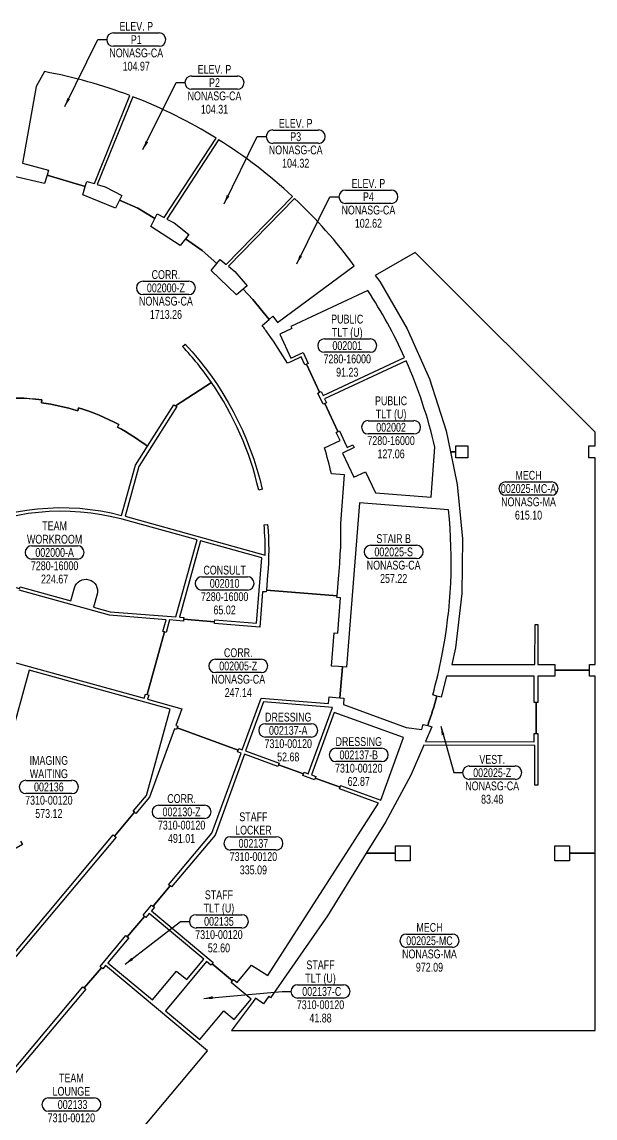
# Model space of a CAD drawing. Extents: x -1933 to 1606, y 4783 to 7375.
# Drawn here: x 829 to 1606, y 5889 to 7375 of the extents above; entities that cross this region are included whole.
import ezdxf
from ezdxf.enums import TextEntityAlignment as Align

# ---------------------------------------------------------------- set-up
doc = ezdxf.new("R2010")
doc.units = 0
doc.header["$LTSCALE"] = 48
doc.header["$MEASUREMENT"] = 0
doc.layers.get('0').update_dxf_attribs({"linetype": 'CONTINUOUS'})
for name, color, linetype in [('AREA', 3, 'CONTINUOUS'), ('AREA2', 1, 'CONTINUOUS'), ('COSTC', 6, 'CONTINUOUS'), ('PLINE2', 5, 'CONTINUOUS'), ('ROOMNA', 4, 'CONTINUOUS'), ('ROOMNO', 4, 'CONTINUOUS'), ('ROOMOV', 4, 'CONTINUOUS')]:
    doc.layers.add(name, color=color, linetype=linetype)
doc.dimstyles.get("Standard").update_dxf_attribs({"dimtxt": 0.18, "dimasz": 12, "dimexe": 0.18, "dimexo": 0.0625, "dimgap": 0.09, "dimtad": 0, "dimtih": 1, "dimtoh": 1, "dimdec": 4, "dimzin": 0, "dimtxsty": 'STANDARD', "dimcen": 0.09, "dimazin": 3, "dimtfac": 1, "dimtdec": 4, "dimtofl": 0, "dimtmove": 0, "dimatfit": 3, "dimtolj": 1, "dimtzin": 0})

# ---------------------------------------------------------------- blocks, each defined once
blk = doc.blocks.new('ROOM')
at = {"layer": 'ROOMOV'}
for p, q in [((-31, 9), (31, 9)), ((31, -9), (-31, -9))]:
    blk.add_line(p, q, dxfattribs=at)
for centre, start, end in [((-31, 0), 90, 270), ((31, 0), 270, 90)]:
    blk.add_arc(centre, 9.04, start, end, dxfattribs=at)
at = {"width": 0.75, "flags": 1}
for tag, p in [('FLFIN', (-60, -36)), ('ICRA', (60, -36)), ('FLCOND', (-60, -60)), ('FLTYPE', (-60, -48)), ('USER1', (60, -48)), ('USER2', (60, -60)), ('WLFIN', (-60, -72)), ('SITE', (-24, -72)), ('UCODE', (24, -72)), ('USER3', (60, -72)), ('WLTYPE', (-60, -84)), ('BLDG', (-24, -84)), ('UDESC', (24, -84)), ('USER4', (60, -84)), ('WLCOND', (-60, -96)), ('FLR', (-24, -96)), ('FCODE', (24, -96)), ('USER5', (60, -96)), ('CLTYPE', (-60, -120)), ('CLFIN', (-60, -108)), ('COSTCD', (-24, -108)), ('DEPTD', (-24, -120)), ('DIVISION', (24, -120)), ('FDESC', (24, -108)), ('USER6', (60, -108)), ('USER7', (60, -120)), ('CLCOND', (-60, -132)), ('RDES', (-24, -132)), ('CONTACT', (24, -132)), ('USER8', (60, -132)), ('CLHT', (-60, -144)), ('CHDATE', (-24, -144)), ('OCCUP', (24, -144)), ('BLOCK', (60, -144)), ('BASE', (-60, -156)), ('CBACK', (-24, -156)), ('PRCONTACT', (24, -156)), ('BLOCK2', (60, -156))]:
    blk.add_attdef(tag, text='', height=6, dxfattribs=at).set_placement(p, align=Align.MIDDLE_CENTER)
at = {"layer": 'AREA', "width": 0.75}
blk.add_attdef('AREA', text='', height=12, dxfattribs=at).set_placement((0, -36), align=Align.MIDDLE_CENTER)
at = {"layer": 'AREA2', "width": 0.75}
blk.add_attdef('AREA2', text='', height=12, dxfattribs=at).set_placement((0, -36), align=Align.MIDDLE_CENTER)
at = {"layer": 'COSTC', "width": 0.75}
blk.add_attdef('COSTC', text='', height=12, dxfattribs=at).set_placement((0, -18), align=Align.MIDDLE_CENTER)
at = {"layer": 'ROOMNA', "width": 0.75}
for tag, p in [('RMNAA', (0, 54)), ('RMNAB', (0, 36)), ('RMNAC', (0, 18))]:
    blk.add_attdef(tag, text='', height=12, dxfattribs=at).set_placement(p, align=Align.MIDDLE_CENTER)
at = {"layer": 'ROOMNO', "width": 0.75}
blk.add_attdef('RMNU', text='', height=12, dxfattribs=at).set_placement((0, 0), align=Align.MIDDLE_CENTER)

msp = doc.modelspace()

# ---------------------------------------------------------------- linework, layer by layer
at = {"layer": 'PLINE2', "color": 6}
for points in [[(975.7, 7275.1, 0.044736), (859.8, 7307.5), (848.5, 7287.3), (830.2, 7183.3), (865.5, 7174.1), (863.5, 7167.2), (915.2, 7151.9), (917.3, 7158.8), (927.5, 7155.8)], [(1092.3, 7217.5, 0.046853), (979.5, 7273.6), (931.3, 7154.7), (942, 7151.5), (964.8, 7139.6), (961.5, 7133.3), (986.2, 7122.4), (1009.4, 7108.3), (1012.6, 7114.6), (1022, 7109.7)], [(1095.7, 7215.3), (1025.6, 7107.8), (1035.5, 7102.7), (1055.5, 7086.6), (1051.1, 7081.1), (1073.7, 7065.2), (1093.3, 7047.4), (1097.7, 7052.9), (1106, 7046.3), (1195.7, 7138.5, 0.046853)], [(1198.6, 7135.8), (1109.1, 7043.8), (1117.8, 7036.8), (1134.4, 7017.2), (1129, 7012.6), (1142.3, 6998.8), (1164.3, 6971.7), (1169.4, 6976), (1175.7, 6967.5), (1279.6, 7044.4, 0.045393)], [(1297.9, 7011), (1193.6, 6962.3), (1194.9, 6959.5), (1178.6, 6951.9), (1193.8, 6919.2), (1210.2, 6926.8), (1217, 6912.1), (1214.8, 6911.1), (1232.6, 6873), (1234.8, 6874), (1237.3, 6868.6), (1347.7, 6920.1, 0.038922)], [(1349.7, 6915.6), (1239.4, 6864.2), (1241.9, 6858.8), (1239.7, 6857.7), (1257.4, 6819.7), (1259.7, 6820.7), (1266.5, 6806), (1270.1, 6798.3), (1277.7, 6801.8), (1279.5, 6798), (1263.7, 6790.6), (1278.9, 6757.9), (1294.7, 6765.3), (1308.1, 6736.7), (1383.6, 6730.8), (1388.9, 6798.6, 0.046376)], [(1407.3, 6713.6), (1286.5, 6723), (1268.9, 6500.5), (1263.5, 6500.9), (1260.2, 6459), (1265.6, 6458.6), (1264.9, 6450), (1349.9, 6418.8), (1370.9, 6416.2, 0.002607), (1373.2, 6422.9), (1379, 6421.2, 0.015446), (1391.6, 6461.3), (1385.8, 6462.9, 0.019981), (1398.3, 6515.3, 0.074048)], [(1066.6, 6672.9), (965.3, 6700.9, 0.182888), (742.7, 6678.9), (741.6, 6681.1), (729.2, 6636.5), (792.1, 6619.1), (791.4, 6616.7), (826.1, 6607.1), (826.8, 6609.5), (895.6, 6590.4), (900.4, 6607.9, -0.999717), (931.2, 6599.3), (926.4, 6581.9), (949, 6575.6), (1037.7, 6568.7)], [(1605.7, 6248.2), (1571.3, 6248.2), (1571.3, 6238.2), (1551.3, 6238.2), (1551.3, 6258.2), (1571.3, 6258.2), (1571.3, 6248.2), (1605.7, 6248.2), (1605.7, 6488.2), (1598.3, 6488.2), (1598.3, 6496.2), (1551.3, 6496.2), (1551.3, 6488.2), (1528.3, 6488.2), (1528.3, 6452.8), (1525.8, 6452.8), (1525.8, 6410.8), (1528.2, 6410.8), (1528.2, 6394.5), (1528.1, 6340.5), (1524.1, 6340.5), (1524.2, 6394.5), (1373.8, 6394.7), (1356, 6354.1), (1321.9, 6290.2), (1295.8, 6248.2), (1335.3, 6248.2), (1335.3, 6258.2), (1355.3, 6258.2), (1355.3, 6238.2), (1335.3, 6238.2), (1335.3, 6248.2), (1295.8, 6248.2), (1243.3, 6163.6), (1166.2, 6052.5), (1163.9, 6054.4), (1156.4, 6044.1), (1145.8, 6051.7, -0.004886), (1113.1, 6008.2), (1605.7, 6008.2)], [(1523.4, 6488.2), (1404.7, 6488.2), (1397.3, 6459.6), (1391.6, 6461.3, -0.015446), (1379, 6421.2), (1384.8, 6419.5), (1376, 6399.6), (1523.3, 6399.4), (1523.3, 6410.8), (1525.8, 6410.8), (1525.8, 6452.8), (1523.4, 6452.8)], [(1080.8, 5980.4), (942.7, 6096.3), (938.8, 6091.7), (937, 6093.2), (913.8, 6065.7), (915.7, 6064.1), (812.7, 5941.4), (708.6, 5881.3), (815.1, 5696.8), (852.1, 5718.2, 0.005557), (895.7, 5761.9), (874.4, 5779.8), (899, 5809.1), (921.4, 5790.3)]]:
    msp.add_lwpolyline(points, format="xyb", close=True, dxfattribs=at)
for points in [[(786.4, 6863.8, -0.057171), (856.4, 6862.6), (855.9, 6858.7, -0.041376), (904.9, 6848), (906.1, 6851.9, -0.048201), (960.7, 6829.2), (958.9, 6825.7, -0.039723), (999.4, 6799.8), (1035.1, 6856.1), (1037.2, 6854.8), (1086.2, 6886.1, 0.037224), (1046.9, 6935.1), (1050.4, 6938.4), (1050.4, 6938.4, -0.132529), (1154.8, 6741.6), (1150.1, 6740.5, 0.094837), (1086.2, 6886.1), (1037.2, 6854.8), (1039.2, 6853.5), (987.8, 6772.2), (969.1, 6704.9), (1158.8, 6652.4, 0.027287), (1157.3, 6693.5), (1162.1, 6693.9, -0.045218), (1162.1, 6625), (1160.6, 6604.8), (1256.3, 6597.3), (1258.5, 6625.4), (1258.5, 6625.4), (1258.5, 6625.4), (1258.9, 6629.1, 0.005383), (1259.8, 6639.4), (1260.1, 6642.8), (1261.1, 6660.3), (1261.2, 6661.5, 0.017705), (1261.2, 6695.3), (1266.3, 6761), (1248.5, 6762.4, 0.019222), (1239.2, 6797.9), (1260.3, 6807.8), (1255.2, 6818.6), (1257.4, 6819.7), (1239.7, 6857.7), (1237.5, 6856.7), (1230.4, 6872), (1232.6, 6873), (1214.8, 6911.1), (1212.6, 6910.1), (1207.5, 6920.9), (1193.5, 6914.4), (1189.1, 6912.3, 0.022615), (1163.2, 6951.9, -0.007941), (1154.8, 6963.7), (1164.3, 6971.7), (1142.3, 6998.8), (1129, 7012.6), (1119.9, 7004.9), (1085.8, 7038), (1093.3, 7047.4), (1073.7, 7065.2), (1051.1, 7081.1), (1043.7, 7071.8), (1003.8, 7097.7), (1009.4, 7108.3), (986.2, 7122.4), (961.5, 7133.3), (956, 7122.7), (911.9, 7140.6), (915.2, 7151.9), (863.5, 7167.2), (860.1, 7155.9), (817, 7166)], [(740.5, 6683.3, -0.180992), (964.4, 6706.2), (983.2, 6774.2), (999.4, 6799.8, 0.039723), (958.9, 6825.7), (960.7, 6829.2, 0.048201), (906.1, 6851.9), (904.9, 6848, 0.041376), (855.9, 6858.7), (856.4, 6862.6, 0.053703), (790.6, 6864.2)]]:
    msp.add_lwpolyline(points, format="xyb", dxfattribs=at)
for points in [[(1605.7, 6818.9), (1362.1, 7062.6), (1307.9, 7031.3), (1314, 7022.9), (1351.2, 6958.8), (1381.4, 6891.1), (1404.1, 6820.6), (1409.9, 6792.2), (1417.3, 6792.2), (1417.3, 6800.2), (1433.3, 6800.2), (1433.3, 6784.2), (1417.3, 6784.2), (1417.3, 6792.2), (1409.9, 6792.2), (1419.1, 6748), (1426.2, 6674.2), (1425.4, 6600.1), (1416.6, 6526.5), (1411.5, 6504.2), (1524.3, 6504.2), (1524.4, 6558.2), (1528.4, 6558.2), (1528.3, 6504.2), (1551.3, 6504.2), (1551.3, 6496.2), (1598.3, 6496.2), (1598.3, 6504.2), (1605.7, 6504.2), (1605.7, 6784.2), (1597.3, 6784.2), (1597.3, 6800.2), (1605.7, 6800.2)], [(1154.1, 6648.7), (1071.3, 6671.6), (1042.6, 6568.3), (1048.6, 6567.8), (1048.4, 6565.4), (1090.3, 6562.1), (1090.5, 6564.6), (1147.2, 6560.1)], [(1252.3, 6547), (1257.3, 6546.6), (1261.1, 6594.5), (1256.1, 6594.9), (1256.3, 6597.3), (1160.6, 6604.8), (1160.4, 6602.4), (1155.4, 6602.7), (1151.6, 6554.9), (1090.1, 6559.7), (1090.3, 6562.1), (1048.4, 6565.4), (1048.2, 6563), (1029.4, 6564.5), (1024.7, 6547.5), (1022.4, 6548.2), (998.8, 6463.4), (1001.2, 6462.7), (999.6, 6457), (1045.9, 6444.1), (1037.6, 6421.5), (1040.4, 6420.4), (1039.6, 6418.3), (1122.3, 6388.1), (1123.1, 6390.4), (1127.8, 6388.6), (1153.2, 6458.5), (1244.8, 6451.3), (1245.5, 6460.2), (1254.7, 6459.5), (1260.2, 6459), (1263.5, 6500.9), (1258, 6501.3), (1248.8, 6502)], [(1249.9, 6446), (1156.5, 6453.3), (1132.4, 6387), (1177.6, 6370.5), (1176.8, 6368.2), (1210.6, 6355.9), (1211.5, 6358.2), (1217.1, 6356.1)], [(1346.2, 6405), (1252.5, 6438.9), (1221.7, 6354.5), (1227.3, 6352.4), (1226.5, 6350.1), (1260.3, 6337.8), (1261.1, 6340.1), (1315.3, 6320.4)], [(1312.2, 6316.3), (1259.5, 6335.5), (1260.3, 6337.8), (1226.5, 6350.1), (1225.6, 6347.8), (1209.8, 6353.6), (1210.6, 6355.9), (1176.8, 6368.2), (1175.9, 6365.9), (1130.7, 6382.4), (1090.9, 6272.9), (1031.9, 6202.6), (1030, 6204.1), (1006.9, 6176.5), (1008.7, 6175), (1004.9, 6170.4), (1088.5, 6100.2), (1086.9, 6098.3), (1114.5, 6075.2), (1116.1, 6077.1), (1120.7, 6073.2), (1140.3, 6096.7), (1162.5, 6082.5)], [(1001.7, 6166.6), (997.1, 6161.1), (995.3, 6162.7), (972.1, 6135.1), (974, 6133.6), (945.8, 6100), (1006, 6049.5), (1038.8, 6088.5), (1052.6, 6077), (1075.7, 6104.6)], [(1112.9, 6073.3), (1114.5, 6075.2), (1086.9, 6098.3), (1085.4, 6096.5), (1079.5, 6101.4), (1023.6, 6034.8), (1070.2, 5995.7), (1103, 6034.7), (1116.7, 6023.2), (1139.9, 6050.7)]]:
    msp.add_lwpolyline(points, close=True, dxfattribs=at)
for points in [[(794.9, 6513.7), (834.2, 6502.8), (994.9, 6458.3), (996.5, 6464), (998.8, 6463.4), (1022.4, 6548.2), (1020, 6548.8), (1024.5, 6564.8), (948.1, 6570.8), (825.4, 6604.8)], [(798.9, 6089.4), (953.1, 6273.2), (954.9, 6271.6), (981.9, 6303.8), (980.1, 6305.3), (997.9, 6326.5), (1030.3, 6443.4), (839.3, 6496.3), (813.3, 6402.5)], [(809.6, 5945.2), (912, 6067.2), (913.8, 6065.7), (937, 6093.2), (935.1, 6094.8), (970.3, 6136.7), (972.1, 6135.1), (995.3, 6162.7), (993.4, 6164.3), (1005, 6178.1), (1006.9, 6176.5), (1030, 6204.1), (1028.1, 6205.7), (1086.6, 6275.3), (1126.1, 6384.1), (1121.4, 6385.8), (1122.3, 6388.1), (1039.6, 6418.3), (1038.7, 6415.9), (1035.9, 6416.9), (1002.2, 6324.1), (983.8, 6302.2), (981.9, 6303.8), (954.9, 6271.6), (956.8, 6270), (802.6, 6086.3)], [(827.6, 6264.5), (830, 6260.3), (696.9, 6183.4)]]:
    msp.add_lwpolyline(points, dxfattribs=at)

# ---------------------------------------------------------------- block references
at = {"layer": 'ROOMNO'}
ref = msp.add_blockref('ROOM', (984.2, 7350.9), dxfattribs=at)
ref.add_attrib('RMNU', 'P1', dxfattribs={"height": 12, "width": 0.75}).set_placement((984.2, 7350.9), align=Align.MIDDLE_CENTER)
ref.add_attrib('RMNAC', 'ELEV. P', dxfattribs={"layer": 'ROOMNA', "height": 12, "width": 0.75}).set_placement((984.2, 7368.9), align=Align.MIDDLE_CENTER)
ref.add_attrib('COSTC', 'NONASG-CA', dxfattribs={"layer": 'COSTC', "height": 12, "width": 0.75}).set_placement((984.2, 7332.9), align=Align.MIDDLE_CENTER)
ref.add_attrib('AREA2', '104.97', dxfattribs={"layer": 'AREA2', "height": 12, "width": 0.75}).set_placement((984.2, 7314.9), align=Align.MIDDLE_CENTER)
ref = msp.add_blockref('ROOM', (1090.2, 7292.6), dxfattribs=at)
ref.add_attrib('RMNU', 'P2', dxfattribs={"height": 12, "width": 0.75}).set_placement((1090.2, 7292.6), align=Align.MIDDLE_CENTER)
ref.add_attrib('RMNAC', 'ELEV. P', dxfattribs={"layer": 'ROOMNA', "height": 12, "width": 0.75}).set_placement((1090.2, 7310.6), align=Align.MIDDLE_CENTER)
ref.add_attrib('COSTC', 'NONASG-CA', dxfattribs={"layer": 'COSTC', "height": 12, "width": 0.75}).set_placement((1090.2, 7274.6), align=Align.MIDDLE_CENTER)
ref.add_attrib('AREA2', '104.31', dxfattribs={"layer": 'AREA2', "height": 12, "width": 0.75}).set_placement((1090.2, 7256.6), align=Align.MIDDLE_CENTER)
ref = msp.add_blockref('ROOM', (1200.2, 7219.4), dxfattribs=at)
ref.add_attrib('RMNU', 'P3', dxfattribs={"height": 12, "width": 0.75}).set_placement((1200.2, 7219.4), align=Align.MIDDLE_CENTER)
ref.add_attrib('RMNAC', 'ELEV. P', dxfattribs={"layer": 'ROOMNA', "height": 12, "width": 0.75}).set_placement((1200.2, 7237.4), align=Align.MIDDLE_CENTER)
ref.add_attrib('COSTC', 'NONASG-CA', dxfattribs={"layer": 'COSTC', "height": 12, "width": 0.75}).set_placement((1200.2, 7201.4), align=Align.MIDDLE_CENTER)
ref.add_attrib('AREA2', '104.32', dxfattribs={"layer": 'AREA2', "height": 12, "width": 0.75}).set_placement((1200.2, 7183.4), align=Align.MIDDLE_CENTER)
ref = msp.add_blockref('ROOM', (1298.7, 7138), dxfattribs=at)
ref.add_attrib('RMNU', 'P4', dxfattribs={"height": 12, "width": 0.75}).set_placement((1298.7, 7138), align=Align.MIDDLE_CENTER)
ref.add_attrib('RMNAC', 'ELEV. P', dxfattribs={"layer": 'ROOMNA', "height": 12, "width": 0.75}).set_placement((1298.7, 7156), align=Align.MIDDLE_CENTER)
ref.add_attrib('COSTC', 'NONASG-CA', dxfattribs={"layer": 'COSTC', "height": 12, "width": 0.75}).set_placement((1298.7, 7120), align=Align.MIDDLE_CENTER)
ref.add_attrib('AREA2', '102.62', dxfattribs={"layer": 'AREA2', "height": 12, "width": 0.75}).set_placement((1298.7, 7102), align=Align.MIDDLE_CENTER)
ref = msp.add_blockref('ROOM', (1024.4, 7014.5), dxfattribs=at)
ref.add_attrib('RMNU', '002000-Z', dxfattribs={"height": 12, "width": 0.75}).set_placement((1024.4, 7014.5), align=Align.MIDDLE_CENTER)
ref.add_attrib('RMNAC', 'CORR.', dxfattribs={"layer": 'ROOMNA', "height": 12, "width": 0.75}).set_placement((1024.4, 7032.5), align=Align.MIDDLE_CENTER)
ref.add_attrib('COSTC', 'NONASG-CA', dxfattribs={"layer": 'COSTC', "height": 12, "width": 0.75}).set_placement((1024.4, 6996.5), align=Align.MIDDLE_CENTER)
ref.add_attrib('AREA2', '1713.26', dxfattribs={"layer": 'AREA2', "height": 12, "width": 0.75}).set_placement((1024.4, 6978.5), align=Align.MIDDLE_CENTER)
ref = msp.add_blockref('ROOM', (1270, 6936.2), dxfattribs=at)
ref.add_attrib('RMNU', '002001', dxfattribs={"height": 12, "width": 0.75}).set_placement((1270, 6936.2), align=Align.MIDDLE_CENTER)
ref.add_attrib('RMNAB', 'PUBLIC', dxfattribs={"layer": 'ROOMNA', "height": 12, "width": 0.75}).set_placement((1270, 6972.2), align=Align.MIDDLE_CENTER)
ref.add_attrib('RMNAC', 'TLT (U)', dxfattribs={"layer": 'ROOMNA', "height": 12, "width": 0.75}).set_placement((1270, 6954.2), align=Align.MIDDLE_CENTER)
ref.add_attrib('COSTC', '7280-16000', dxfattribs={"layer": 'COSTC', "height": 12, "width": 0.75}).set_placement((1270, 6918.2), align=Align.MIDDLE_CENTER)
ref.add_attrib('AREA2', '91.23', dxfattribs={"layer": 'AREA2', "height": 12, "width": 0.75}).set_placement((1270, 6900.2), align=Align.MIDDLE_CENTER)
ref = msp.add_blockref('ROOM', (1329.4, 6825.5), dxfattribs=at)
ref.add_attrib('RMNU', '002002', dxfattribs={"height": 12, "width": 0.75}).set_placement((1329.4, 6825.5), align=Align.MIDDLE_CENTER)
ref.add_attrib('RMNAB', 'PUBLIC', dxfattribs={"layer": 'ROOMNA', "height": 12, "width": 0.75}).set_placement((1329.4, 6861.5), align=Align.MIDDLE_CENTER)
ref.add_attrib('RMNAC', 'TLT (U)', dxfattribs={"layer": 'ROOMNA', "height": 12, "width": 0.75}).set_placement((1329.4, 6843.5), align=Align.MIDDLE_CENTER)
ref.add_attrib('COSTC', '7280-16000', dxfattribs={"layer": 'COSTC', "height": 12, "width": 0.75}).set_placement((1329.4, 6807.5), align=Align.MIDDLE_CENTER)
ref.add_attrib('AREA2', '127.06', dxfattribs={"layer": 'AREA2', "height": 12, "width": 0.75}).set_placement((1329.4, 6789.5), align=Align.MIDDLE_CENTER)
ref = msp.add_blockref('ROOM', (1515.6, 6742.5), dxfattribs=at)
ref.add_attrib('RMNU', '002025-MC-A', dxfattribs={"height": 12, "width": 0.75}).set_placement((1515.6, 6742.5), align=Align.MIDDLE_CENTER)
ref.add_attrib('RMNAC', 'MECH', dxfattribs={"layer": 'ROOMNA', "height": 12, "width": 0.75}).set_placement((1515.6, 6760.5), align=Align.MIDDLE_CENTER)
ref.add_attrib('COSTC', 'NONASG-MA', dxfattribs={"layer": 'COSTC', "height": 12, "width": 0.75}).set_placement((1515.6, 6724.5), align=Align.MIDDLE_CENTER)
ref.add_attrib('AREA2', '615.10', dxfattribs={"layer": 'AREA2', "height": 12, "width": 0.75}).set_placement((1515.6, 6706.5), align=Align.MIDDLE_CENTER)
ref = msp.add_blockref('ROOM', (873.6, 6655.9), dxfattribs=at)
ref.add_attrib('RMNU', '002000-A', dxfattribs={"height": 12, "width": 0.75}).set_placement((873.6, 6655.9), align=Align.MIDDLE_CENTER)
ref.add_attrib('RMNAB', 'TEAM', dxfattribs={"layer": 'ROOMNA', "height": 12, "width": 0.75}).set_placement((873.6, 6691.9), align=Align.MIDDLE_CENTER)
ref.add_attrib('RMNAC', 'WORKROOM', dxfattribs={"layer": 'ROOMNA', "height": 12, "width": 0.75}).set_placement((873.6, 6673.9), align=Align.MIDDLE_CENTER)
ref.add_attrib('COSTC', '7280-16000', dxfattribs={"layer": 'COSTC', "height": 12, "width": 0.75}).set_placement((873.6, 6637.9), align=Align.MIDDLE_CENTER)
ref.add_attrib('AREA2', '224.67', dxfattribs={"layer": 'AREA2', "height": 12, "width": 0.75}).set_placement((873.6, 6619.9), align=Align.MIDDLE_CENTER)
ref = msp.add_blockref('ROOM', (1332.9, 6656.7), dxfattribs=at)
ref.add_attrib('RMNU', '002025-S', dxfattribs={"height": 12, "width": 0.75}).set_placement((1332.9, 6656.7), align=Align.MIDDLE_CENTER)
ref.add_attrib('RMNAC', 'STAIR B', dxfattribs={"layer": 'ROOMNA', "height": 12, "width": 0.75}).set_placement((1332.9, 6674.7), align=Align.MIDDLE_CENTER)
ref.add_attrib('COSTC', 'NONASG-CA', dxfattribs={"layer": 'COSTC', "height": 12, "width": 0.75}).set_placement((1332.9, 6638.7), align=Align.MIDDLE_CENTER)
ref.add_attrib('AREA2', '257.22', dxfattribs={"layer": 'AREA2', "height": 12, "width": 0.75}).set_placement((1332.9, 6620.7), align=Align.MIDDLE_CENTER)
ref = msp.add_blockref('ROOM', (1103.9, 6614), dxfattribs=at)
ref.add_attrib('RMNU', '002010', dxfattribs={"height": 12, "width": 0.75}).set_placement((1103.9, 6614), align=Align.MIDDLE_CENTER)
ref.add_attrib('RMNAC', 'CONSULT', dxfattribs={"layer": 'ROOMNA', "height": 12, "width": 0.75}).set_placement((1103.9, 6632), align=Align.MIDDLE_CENTER)
ref.add_attrib('COSTC', '7280-16000', dxfattribs={"layer": 'COSTC', "height": 12, "width": 0.75}).set_placement((1103.9, 6596), align=Align.MIDDLE_CENTER)
ref.add_attrib('AREA2', '65.02', dxfattribs={"layer": 'AREA2', "height": 12, "width": 0.75}).set_placement((1103.9, 6578), align=Align.MIDDLE_CENTER)
ref = msp.add_blockref('ROOM', (1122.4, 6502.1), dxfattribs=at)
ref.add_attrib('RMNU', '002005-Z', dxfattribs={"height": 12, "width": 0.75}).set_placement((1122.4, 6502.1), align=Align.MIDDLE_CENTER)
ref.add_attrib('RMNAC', 'CORR.', dxfattribs={"layer": 'ROOMNA', "height": 12, "width": 0.75}).set_placement((1122.4, 6520.1), align=Align.MIDDLE_CENTER)
ref.add_attrib('COSTC', 'NONASG-CA', dxfattribs={"layer": 'COSTC', "height": 12, "width": 0.75}).set_placement((1122.4, 6484.1), align=Align.MIDDLE_CENTER)
ref.add_attrib('AREA2', '247.14', dxfattribs={"layer": 'AREA2', "height": 12, "width": 0.75}).set_placement((1122.4, 6466.1), align=Align.MIDDLE_CENTER)
ref = msp.add_blockref('ROOM', (1190.1, 6414.8), dxfattribs=at)
ref.add_attrib('RMNU', '002137-A', dxfattribs={"height": 12, "width": 0.75}).set_placement((1190.1, 6414.8), align=Align.MIDDLE_CENTER)
ref.add_attrib('RMNAC', 'DRESSING', dxfattribs={"layer": 'ROOMNA', "height": 12, "width": 0.75}).set_placement((1190.1, 6432.8), align=Align.MIDDLE_CENTER)
ref.add_attrib('COSTC', '7310-00120', dxfattribs={"layer": 'COSTC', "height": 12, "width": 0.75}).set_placement((1190.1, 6396.8), align=Align.MIDDLE_CENTER)
ref.add_attrib('AREA2', '52.68', dxfattribs={"layer": 'AREA2', "height": 12, "width": 0.75}).set_placement((1190.1, 6378.8), align=Align.MIDDLE_CENTER)
ref = msp.add_blockref('ROOM', (1285.6, 6381.6), dxfattribs=at)
ref.add_attrib('RMNU', '002137-B', dxfattribs={"height": 12, "width": 0.75}).set_placement((1285.6, 6381.6), align=Align.MIDDLE_CENTER)
ref.add_attrib('RMNAC', 'DRESSING', dxfattribs={"layer": 'ROOMNA', "height": 12, "width": 0.75}).set_placement((1285.6, 6399.6), align=Align.MIDDLE_CENTER)
ref.add_attrib('COSTC', '7310-00120', dxfattribs={"layer": 'COSTC', "height": 12, "width": 0.75}).set_placement((1285.6, 6363.6), align=Align.MIDDLE_CENTER)
ref.add_attrib('AREA2', '62.87', dxfattribs={"layer": 'AREA2', "height": 12, "width": 0.75}).set_placement((1285.6, 6345.6), align=Align.MIDDLE_CENTER)
ref = msp.add_blockref('ROOM', (865.8, 6338.1), dxfattribs=at)
ref.add_attrib('RMNU', '002136', dxfattribs={"height": 12, "width": 0.75}).set_placement((865.8, 6338.1), align=Align.MIDDLE_CENTER)
ref.add_attrib('RMNAB', 'IMAGING', dxfattribs={"layer": 'ROOMNA', "height": 12, "width": 0.75}).set_placement((865.8, 6374.1), align=Align.MIDDLE_CENTER)
ref.add_attrib('RMNAC', 'WAITING', dxfattribs={"layer": 'ROOMNA', "height": 12, "width": 0.75}).set_placement((865.8, 6356.1), align=Align.MIDDLE_CENTER)
ref.add_attrib('COSTC', '7310-00120', dxfattribs={"layer": 'COSTC', "height": 12, "width": 0.75}).set_placement((865.8, 6320.1), align=Align.MIDDLE_CENTER)
ref.add_attrib('AREA2', '573.12', dxfattribs={"layer": 'AREA2', "height": 12, "width": 0.75}).set_placement((865.8, 6302.1), align=Align.MIDDLE_CENTER)
ref = msp.add_blockref('ROOM', (1466.4, 6357.5), dxfattribs=at)
ref.add_attrib('RMNU', '002025-Z', dxfattribs={"height": 12, "width": 0.75}).set_placement((1466.4, 6357.5), align=Align.MIDDLE_CENTER)
ref.add_attrib('RMNAC', 'VEST.', dxfattribs={"layer": 'ROOMNA', "height": 12, "width": 0.75}).set_placement((1466.4, 6375.5), align=Align.MIDDLE_CENTER)
ref.add_attrib('COSTC', 'NONASG-CA', dxfattribs={"layer": 'COSTC', "height": 12, "width": 0.75}).set_placement((1466.4, 6339.5), align=Align.MIDDLE_CENTER)
ref.add_attrib('AREA2', '83.48', dxfattribs={"layer": 'AREA2', "height": 12, "width": 0.75}).set_placement((1466.4, 6321.5), align=Align.MIDDLE_CENTER)
ref = msp.add_blockref('ROOM', (1045.6, 6304.4), dxfattribs=at)
ref.add_attrib('RMNU', '002130-Z', dxfattribs={"height": 12, "width": 0.75}).set_placement((1045.6, 6304.4), align=Align.MIDDLE_CENTER)
ref.add_attrib('RMNAC', 'CORR.', dxfattribs={"layer": 'ROOMNA', "height": 12, "width": 0.75}).set_placement((1045.6, 6322.4), align=Align.MIDDLE_CENTER)
ref.add_attrib('COSTC', '7310-00120', dxfattribs={"layer": 'COSTC', "height": 12, "width": 0.75}).set_placement((1045.6, 6286.4), align=Align.MIDDLE_CENTER)
ref.add_attrib('AREA2', '491.01', dxfattribs={"layer": 'AREA2', "height": 12, "width": 0.75}).set_placement((1045.6, 6268.4), align=Align.MIDDLE_CENTER)
ref = msp.add_blockref('ROOM', (1142.9, 6261.7), dxfattribs=at)
ref.add_attrib('RMNU', '002137', dxfattribs={"height": 12, "width": 0.75}).set_placement((1142.9, 6261.7), align=Align.MIDDLE_CENTER)
ref.add_attrib('RMNAB', 'STAFF', dxfattribs={"layer": 'ROOMNA', "height": 12, "width": 0.75}).set_placement((1142.9, 6297.7), align=Align.MIDDLE_CENTER)
ref.add_attrib('RMNAC', 'LOCKER', dxfattribs={"layer": 'ROOMNA', "height": 12, "width": 0.75}).set_placement((1142.9, 6279.7), align=Align.MIDDLE_CENTER)
ref.add_attrib('COSTC', '7310-00120', dxfattribs={"layer": 'COSTC', "height": 12, "width": 0.75}).set_placement((1142.9, 6243.7), align=Align.MIDDLE_CENTER)
ref.add_attrib('AREA2', '335.09', dxfattribs={"layer": 'AREA2', "height": 12, "width": 0.75}).set_placement((1142.9, 6225.7), align=Align.MIDDLE_CENTER)
ref = msp.add_blockref('ROOM', (1096.2, 6156), dxfattribs=at)
ref.add_attrib('RMNU', '002135', dxfattribs={"height": 12, "width": 0.75}).set_placement((1096.2, 6156), align=Align.MIDDLE_CENTER)
ref.add_attrib('RMNAB', 'STAFF', dxfattribs={"layer": 'ROOMNA', "height": 12, "width": 0.75}).set_placement((1096.2, 6192), align=Align.MIDDLE_CENTER)
ref.add_attrib('RMNAC', 'TLT (U)', dxfattribs={"layer": 'ROOMNA', "height": 12, "width": 0.75}).set_placement((1096.2, 6174), align=Align.MIDDLE_CENTER)
ref.add_attrib('COSTC', '7310-00120', dxfattribs={"layer": 'COSTC', "height": 12, "width": 0.75}).set_placement((1096.2, 6138), align=Align.MIDDLE_CENTER)
ref.add_attrib('AREA2', '52.60', dxfattribs={"layer": 'AREA2', "height": 12, "width": 0.75}).set_placement((1096.2, 6120), align=Align.MIDDLE_CENTER)
ref = msp.add_blockref('ROOM', (1381.4, 6129.8), dxfattribs=at)
ref.add_attrib('RMNU', '002025-MC', dxfattribs={"height": 12, "width": 0.75}).set_placement((1381.4, 6129.8), align=Align.MIDDLE_CENTER)
ref.add_attrib('RMNAC', 'MECH', dxfattribs={"layer": 'ROOMNA', "height": 12, "width": 0.75}).set_placement((1381.4, 6147.8), align=Align.MIDDLE_CENTER)
ref.add_attrib('COSTC', 'NONASG-MA', dxfattribs={"layer": 'COSTC', "height": 12, "width": 0.75}).set_placement((1381.4, 6111.8), align=Align.MIDDLE_CENTER)
ref.add_attrib('AREA2', '972.09', dxfattribs={"layer": 'AREA2', "height": 12, "width": 0.75}).set_placement((1381.4, 6093.8), align=Align.MIDDLE_CENTER)
ref = msp.add_blockref('ROOM', (1233.8, 6061), dxfattribs=at)
ref.add_attrib('RMNU', ' 002137-C', dxfattribs={"height": 12, "width": 0.75}).set_placement((1233.8, 6061), align=Align.MIDDLE_CENTER)
ref.add_attrib('RMNAB', 'STAFF', dxfattribs={"layer": 'ROOMNA', "height": 12, "width": 0.75}).set_placement((1233.8, 6097), align=Align.MIDDLE_CENTER)
ref.add_attrib('RMNAC', 'TLT (U)', dxfattribs={"layer": 'ROOMNA', "height": 12, "width": 0.75}).set_placement((1233.8, 6079), align=Align.MIDDLE_CENTER)
ref.add_attrib('COSTC', '7310-00120', dxfattribs={"layer": 'COSTC', "height": 12, "width": 0.75}).set_placement((1233.8, 6043), align=Align.MIDDLE_CENTER)
ref.add_attrib('AREA2', '41.88', dxfattribs={"layer": 'AREA2', "height": 12, "width": 0.75}).set_placement((1233.8, 6025), align=Align.MIDDLE_CENTER)
ref = msp.add_blockref('ROOM', (896.3, 5907.7), dxfattribs=at)
ref.add_attrib('RMNU', ' 002133', dxfattribs={"height": 12, "width": 0.75}).set_placement((896.3, 5907.7), align=Align.MIDDLE_CENTER)
ref.add_attrib('RMNAB', 'TEAM', dxfattribs={"layer": 'ROOMNA', "height": 12, "width": 0.75}).set_placement((896.3, 5943.7), align=Align.MIDDLE_CENTER)
ref.add_attrib('RMNAC', 'LOUNGE', dxfattribs={"layer": 'ROOMNA', "height": 12, "width": 0.75}).set_placement((896.3, 5925.7), align=Align.MIDDLE_CENTER)
ref.add_attrib('COSTC', '7310-00120', dxfattribs={"layer": 'COSTC', "height": 12, "width": 0.75}).set_placement((896.3, 5889.7), align=Align.MIDDLE_CENTER)
ref.add_attrib('AREA2', '459.54', dxfattribs={"layer": 'AREA2', "height": 12, "width": 0.75}).set_placement((896.3, 5871.7), align=Align.MIDDLE_CENTER)

# ---------------------------------------------------------------- leaders
for points in [[(887.3, 7260.1), (932.1, 7350.9), (944.1, 7350.9)], [(993.3, 7201.8), (1038.1, 7292.6), (1050.1, 7292.6)], [(1103.2, 7128.6), (1148.1, 7219.4), (1160.1, 7219.4)], [(1201.7, 7047.2), (1246.6, 7138), (1258.6, 7138)], [(1396.7, 6420.3), (1414.4, 6357.5), (1426.4, 6357.5)], [(969.2, 6097.8), (1044.2, 6156), (1056.2, 6156)], [(1075.8, 6051.5), (1181.7, 6061), (1193.7, 6061)]]:
    msp.add_leader(points, dimstyle='STANDARD', override={"dimgap": 12, "dimtad": 0}, dxfattribs=at)

doc.saveas('drawing.dxf')
